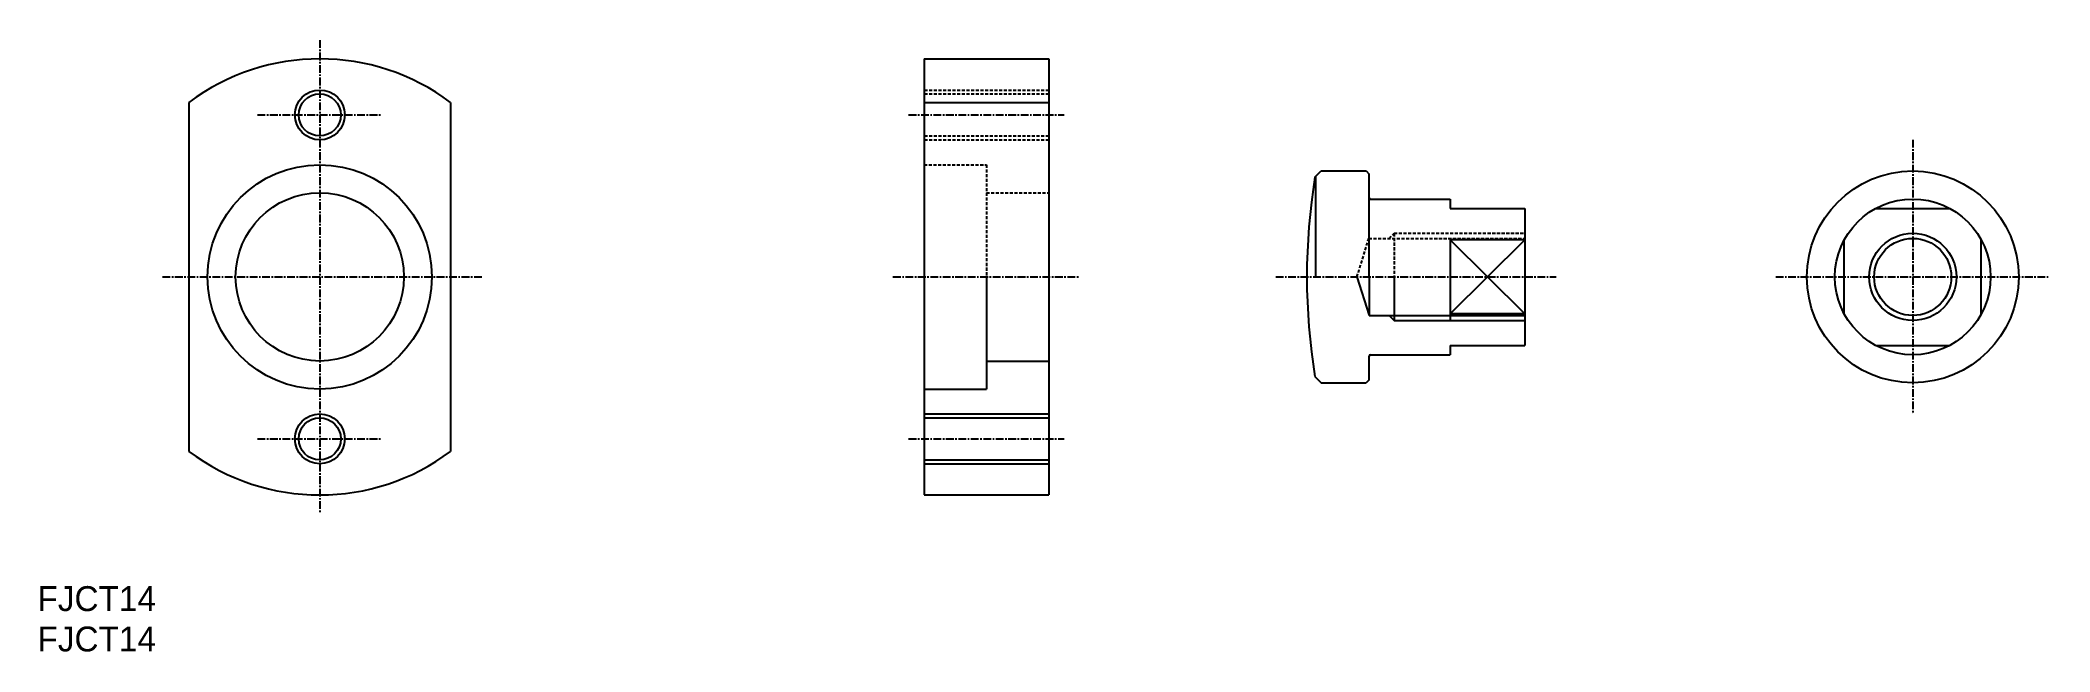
# Model space of a CAD drawing. Extents: x 0 to 323, y 0 to 98.
import ezdxf

# ---------------------------------------------------------------- set-up
doc = ezdxf.new("R2010")
doc.units = 0
doc.linetypes.add('CENTER', pattern=[2, 1.25, -0.25, 0.25, -0.25])
doc.linetypes.add('DASHED', pattern=[0.75, 0.5, -0.25])
doc.layers.get('0').update_dxf_attribs({"linetype": 'CONTINUOUS'})
doc.layers.add('CENTER', color=1, linetype='CENTER')

msp = doc.modelspace()

# ---------------------------------------------------------------- linework, layer by layer
at = {"color": 7, "linetype": 'CONTINUOUS'}
for p, q in [((142.32, 95.12), (142.32, 25.12)), ((142.32, 95.12), (162.32, 95.12)), ((162.32, 95.12), (162.32, 25.12)), ((142.32, 88.12), (162.32, 88.12)), ((205.04, 76.12), (206.04, 77.12)), ((205.2, 60.12), (205.2, 76.28)), ((206.04, 77.12), (213.25, 77.12)), ((213.25, 77.12), (213.75, 76.62)), ((213.75, 60.12), (213.75, 76.62)), ((213.95, 72.62), (226.75, 72.62)), ((226.75, 72.62), (226.75, 71.12)), ((226.75, 71.12), (238.75, 71.12)), ((238.75, 71.12), (238.75, 49.12)), ((295.06, 71.12), (306.93, 71.12)), ((238.75, 66.05), (226.75, 66.05)), ((226.75, 66.05), (226.75, 54.18)), ((226.75, 66.05), (238.75, 54.18)), ((226.75, 54.18), (238.75, 66.05)), ((290, 54.18), (290, 66.05)), ((312, 54.18), (312, 66.05)), ((142.32, 60.12), (142.32, 60.12)), ((152.32, 60.12), (152.32, 42.12)), ((211.79, 60.12), (213.75, 53.93)), ((213.75, 60.12), (213.75, 53.93)), ((217.75, 60.12), (217.75, 53.12)), ((226.75, 60.12), (226.75, 53.12)), ((213.75, 53.93), (238.75, 53.93)), ((238.75, 54.18), (226.75, 54.18)), ((226.75, 49.12), (226.75, 47.62)), ((226.75, 49.12), (238.75, 49.12)), ((295.06, 49.12), (306.93, 49.12)), ((152.32, 46.62), (162.32, 46.62)), ((213.75, 43.62), (213.75, 47.42)), ((213.95, 47.62), (226.75, 47.62)), ((142.32, 42.12), (152.32, 42.12)), ((205.04, 44.12), (206.04, 43.12)), ((206.04, 43.12), (213.25, 43.12)), ((213.75, 43.62), (213.25, 43.12)), ((142.35, 37.49), (162.32, 37.49)), ((142.35, 30.74), (162.32, 30.74)), ((142.32, 25.12), (162.32, 25.12))]:
    msp.add_line(p, q, dxfattribs=at)
for p, q in [((24.31, 88.12), (24.31, 32.12)), ((66.31, 88.12), (66.31, 32.12)), ((142.32, 77.62), (142.32, 77.62))]:
    msp.add_line(p, q)
at = {"color": 3, "linetype": 'DASHED'}
for p, q in [((142.35, 90.12), (162.32, 90.12)), ((142.35, 89.49), (162.32, 89.49)), ((142.35, 82.74), (162.32, 82.74)), ((142.35, 82.12), (162.32, 82.12)), ((142.32, 78.12), (152.32, 78.12)), ((152.32, 78.12), (152.32, 60.12)), ((152.32, 73.62), (162.32, 73.62)), ((211.79, 60.12), (213.69, 66.3)), ((213.69, 66.3), (238.75, 66.3)), ((216.94, 66.3), (217.75, 67.12)), ((217.75, 67.12), (238.75, 67.12)), ((217.75, 67.12), (217.75, 60.12))]:
    msp.add_line(p, q, dxfattribs=at)
at = {"color": 3, "linetype": 'CONTINUOUS'}
for p, q in [((216.94, 53.93), (217.75, 53.12)), ((217.75, 53.12), (238.75, 53.12)), ((142.35, 38.12), (162.32, 38.12)), ((142.35, 30.12), (162.32, 30.12))]:
    msp.add_line(p, q, dxfattribs=at)
for centre, radius in [((45.31, 86.12), 4), ((301, 60.12), 7), ((45.31, 34.12), 4)]:
    msp.add_circle(centre, radius, dxfattribs=at)
at = {"color": 7, "linetype": 'CONTINUOUS'}
for centre, radius in [((45.31, 86.12), 3.38), ((301, 60.12), 17), ((301, 60.12), 12.5), ((301, 60.12), 6.19), ((45.31, 34.12), 3.38)]:
    msp.add_circle(centre, radius, dxfattribs=at)
for radius in [18, 13.5]:
    msp.add_circle((45.31, 60.12), radius)
for start, end in [(53.1301, 126.8699), (233.1301, 306.8699)]:
    msp.add_arc((45.31, 60.12), 35, start, end)
for centre, radius, start, end in [((303.75, 60.12), 100, 170.7931, 189.2069), ((213.95, 72.82), 0.2, 180, 270), ((213.95, 47.42), 0.2, 90, 180)]:
    msp.add_arc(centre, radius, start, end, dxfattribs=at)
at = {"layer": 'CENTER', "color": 1, "linetype": 'CENTER'}
for p, q in [((45.31, 98.12), (45.31, 22.12)), ((35.31, 86.12), (55.31, 86.12)), ((139.82, 86.12), (164.82, 86.12)), ((301, 82.12), (301, 38.12)), ((20.07, 60.12), (71.41, 60.12)), ((137.32, 60.12), (167.32, 60.12)), ((198.75, 60.12), (243.75, 60.12)), ((279, 60.12), (323, 60.12)), ((35.31, 34.12), (55.31, 34.12)), ((139.82, 34.12), (164.82, 34.12))]:
    msp.add_line(p, q, dxfattribs=at)

# ---------------------------------------------------------------- texts
for p in [(0, 6.48), (0, 0)]:
    msp.add_text('FJCT14', height=4).set_placement(p)

doc.saveas('drawing.dxf')
